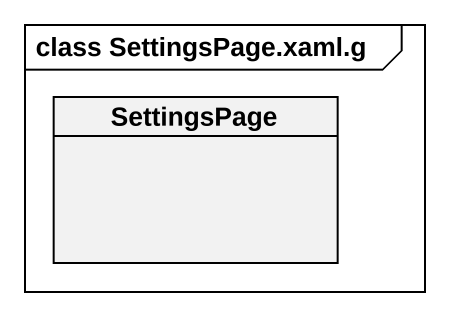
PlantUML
@startuml
mainframe class SettingsPage.xaml.g
hide circle
hide empty members
class SettingsPage
@enduml
